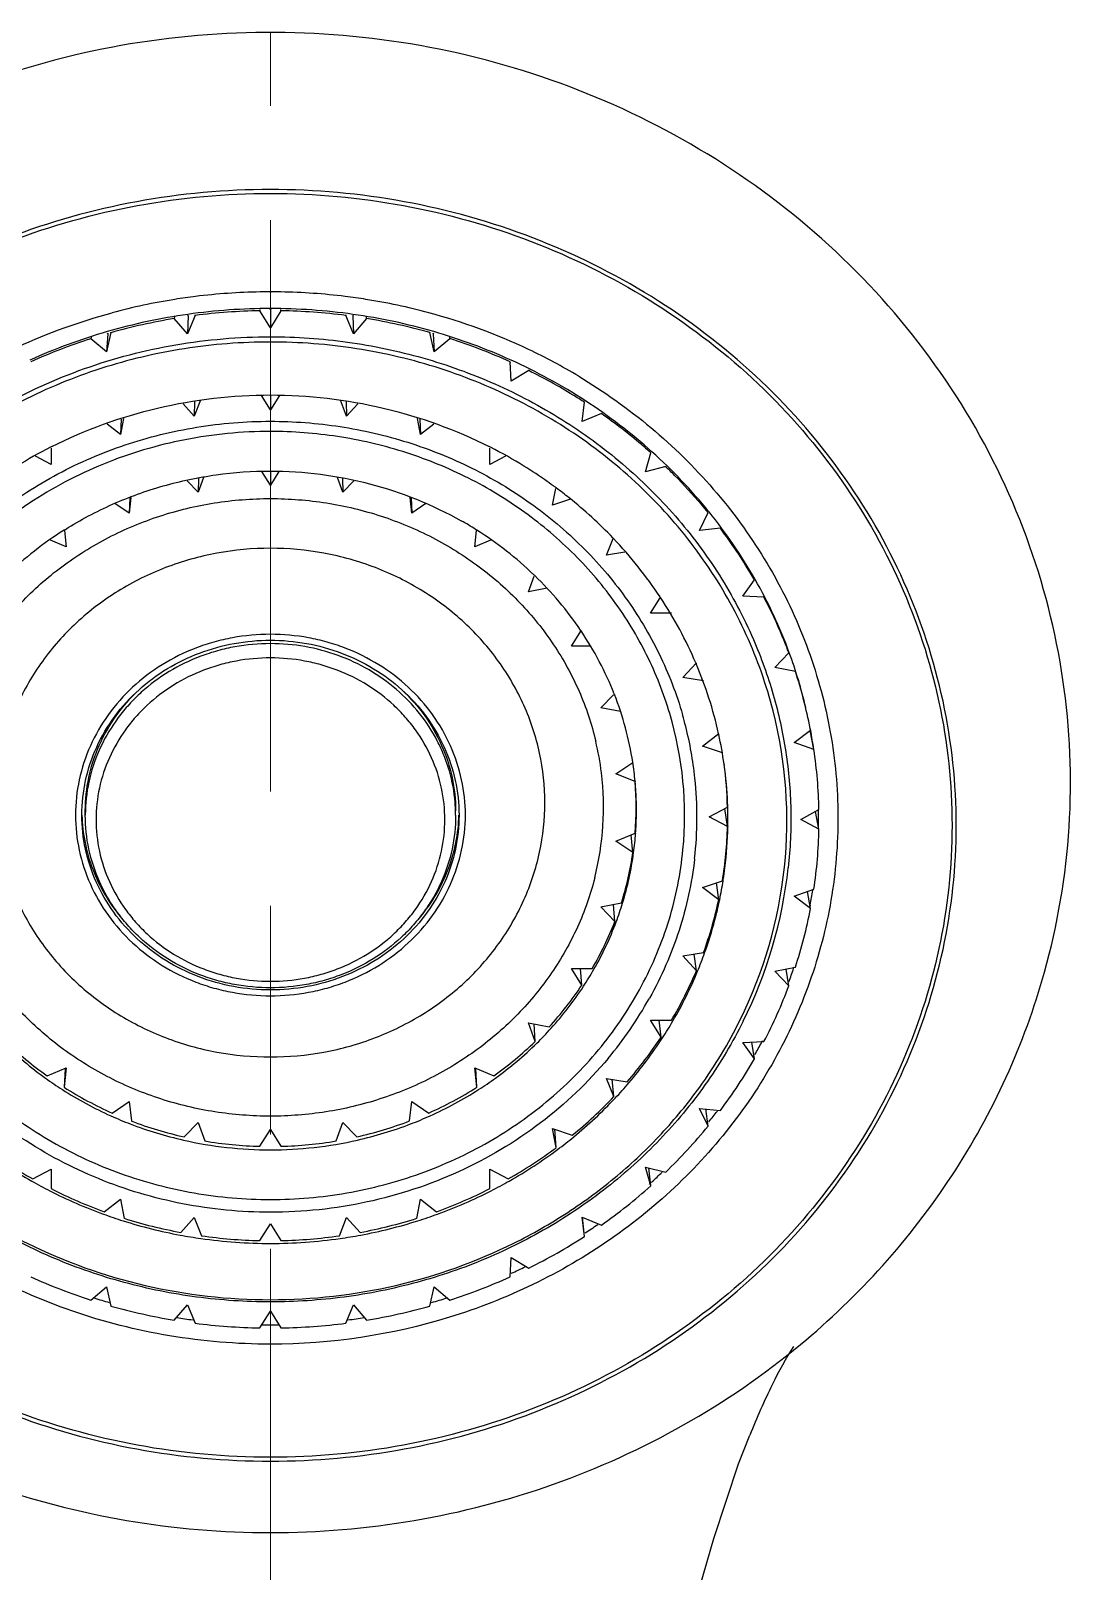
# Model space of a CAD drawing. Header units: millimetres. Extents: x 1122 to 9824, y -1894 to 216.
# Drawn here: x 9130.3 to 9175.9, y -119 to -51.6 of the extents above; entities that cross this region are included whole.
import ezdxf

# ---------------------------------------------------------------- set-up
doc = ezdxf.new("R2010")
doc.units = ezdxf.units.MM
doc.header["$LTSCALE"] = 40
doc.linetypes.add('CENTER', pattern=[2.25, 1.25, -0.25, 0.5, -0.25])
doc.linetypes.add('DLB3013-CR2S_시공도$0$CENTER2', pattern=[28.575, 19.05, -3.175, 3.175, -3.175])
doc.layers.add('DLB3013-CR2S_시공도$0$Cneter', color=1, linetype='DLB3013-CR2S_시공도$0$CENTER2', lineweight=13)

# ---------------------------------------------------------------- blocks, each defined once
blk = doc.blocks.new("rodskjfkldsjf'")
at = {"color": 7, "linetype": 'Continuous'}
for p, q in [((8677.077, 2652.86), (8676.651, 2653.657)), ((8677.503, 2653.657), (8676.728, 2653.512)), ((8677.503, 2653.657), (8677.077, 2652.86)), ((8673.116, 2653.278), (8673.096, 2653.274)), ((8673.116, 2653.279), (8673.176, 2653.29)), ((8673.176, 2653.29), (8673.116, 2653.278)), ((8673.712, 2652.574), (8673.176, 2653.29)), ((8674.017, 2653.434), (8673.186, 2653.276)), ((8674.017, 2653.434), (8673.712, 2652.574)), ((8680.135, 2653.395), (8680.177, 2653.389)), ((8680.441, 2652.574), (8680.136, 2653.434)), ((8680.978, 2653.29), (8680.235, 2653.156)), ((8680.978, 2653.29), (8680.441, 2652.574)), ((8680.825, 2653.276), (8680.855, 2653.27)), ((8670.43, 2651.724), (8669.797, 2652.341)), ((8670.607, 2652.625), (8670.43, 2651.724)), ((8683.723, 2651.724), (8683.547, 2652.625)), ((8684.357, 2652.341), (8683.627, 2652.218)), ((8684.357, 2652.341), (8683.723, 2651.724)), ((8667.356, 2651.25), (8667.312, 2650.331)), ((8686.842, 2650.331), (8686.798, 2651.25)), ((8667.312, 2650.331), (8666.597, 2650.833)), ((8687.557, 2650.833), (8686.823, 2650.72)), ((8687.557, 2650.833), (8686.842, 2650.331)), ((8676.539, 2649.668), (8676.547, 2649.668)), ((8676.964, 2648.86), (8676.539, 2649.656)), ((8677.39, 2649.656), (8676.598, 2649.545)), ((8677.39, 2649.656), (8676.964, 2648.86)), ((8677.37, 2649.674), (8677.39, 2649.673)), ((8664.344, 2649.344), (8664.434, 2648.429)), ((8673.873, 2648.569), (8673.326, 2649.273)), ((8673.33, 2649.266), (8673.361, 2649.272)), ((8674.164, 2649.432), (8673.873, 2648.569)), ((8674.664, 2649.507), (8674.684, 2649.51)), ((8680.055, 2648.569), (8679.765, 2649.432)), ((8680.602, 2649.273), (8679.852, 2649.172)), ((8680.602, 2649.273), (8680.055, 2648.569)), ((8680.586, 2649.314), (8680.609, 2649.309)), ((8689.719, 2648.429), (8689.809, 2649.344)), ((8664.434, 2648.429), (8663.655, 2648.804)), ((8670.876, 2647.703), (8670.224, 2648.293)), ((8670.235, 2648.269), (8670.268, 2648.283)), ((8671.023, 2648.607), (8670.876, 2647.703)), ((8683.053, 2647.703), (8682.905, 2648.607)), ((8683.705, 2648.293), (8682.971, 2648.201)), ((8683.705, 2648.293), (8683.053, 2647.703)), ((8690.498, 2648.804), (8689.719, 2648.429)), ((8690.498, 2648.804), (8689.746, 2648.701)), ((8661.646, 2646.954), (8661.868, 2646.065)), ((8668.064, 2647.207), (8668.064, 2646.288)), ((8685.865, 2646.288), (8685.865, 2647.207)), ((8692.286, 2646.065), (8692.508, 2646.954)), ((8661.868, 2646.065), (8661.044, 2646.304)), ((8667.349, 2646.71), (8667.379, 2646.73)), ((8668.064, 2646.288), (8667.392, 2646.707)), ((8684.899, 2646.243), (8684.923, 2646.23)), ((8686.602, 2646.748), (8685.865, 2646.288)), ((8686.602, 2646.748), (8685.865, 2646.664)), ((8693.11, 2646.304), (8692.286, 2646.065)), ((8693.11, 2646.304), (8692.322, 2646.212)), ((8675.425, 2645.615), (8675.079, 2644.778)), ((8675.404, 2645.614), (8675.425, 2645.616)), ((8675.425, 2645.615), (8675.404, 2645.613)), ((8678.025, 2644.778), (8677.68, 2645.615)), ((8677.681, 2645.638), (8677.69, 2645.637)), ((8665.391, 2645.169), (8665.522, 2644.369)), ((8672.365, 2644.969), (8672.197, 2644.117)), ((8674.574, 2645.511), (8674.581, 2645.512)), ((8675.079, 2644.778), (8674.585, 2645.512)), ((8678.525, 2645.519), (8677.749, 2645.448)), ((8678.525, 2645.519), (8678.025, 2644.778)), ((8680.907, 2644.117), (8680.731, 2645.014)), ((8688.407, 2644.369), (8688.555, 2645.273)), ((8664.767, 2644.645), (8664.787, 2644.664)), ((8665.522, 2644.369), (8664.795, 2644.655)), ((8671.582, 2644.698), (8671.613, 2644.71)), ((8672.197, 2644.117), (8671.626, 2644.672)), ((8681.539, 2644.731), (8680.799, 2644.667)), ((8681.539, 2644.731), (8680.907, 2644.117)), ((8689.207, 2644.683), (8688.407, 2644.369)), ((8689.207, 2644.683), (8688.446, 2644.608)), ((8659.328, 2644.137), (8659.324, 2644.137)), ((8659.328, 2644.137), (8659.676, 2643.297)), ((8669.506, 2643.63), (8669.506, 2642.825)), ((8683.599, 2642.825), (8683.599, 2643.741)), ((8694.478, 2643.297), (8694.826, 2644.137)), ((8659.676, 2643.297), (8658.827, 2643.394)), ((8668.802, 2643.229), (8668.834, 2643.251)), ((8669.506, 2642.825), (8668.841, 2643.239)), ((8684.334, 2643.283), (8683.599, 2642.825)), ((8684.334, 2643.283), (8683.599, 2643.226)), ((8695.326, 2643.394), (8694.478, 2643.297)), ((8695.326, 2643.394), (8694.484, 2643.313)), ((8663.063, 2642.787), (8663.328, 2642.002)), ((8690.601, 2642.002), (8690.892, 2642.865)), ((8662.55, 2642.125), (8662.58, 2642.165)), ((8663.328, 2642.002), (8662.609, 2642.139)), ((8666.963, 2641.762), (8667.122, 2640.957)), ((8685.982, 2640.957), (8686.159, 2641.853)), ((8691.439, 2642.162), (8690.601, 2642.002)), ((8691.439, 2642.162), (8690.632, 2642.096)), ((8657.447, 2640.965), (8657.412, 2640.961)), ((8657.447, 2640.965), (8657.912, 2640.193)), ((8667.122, 2640.957), (8666.439, 2641.197)), ((8686.79, 2641.24), (8685.982, 2640.957)), ((8686.79, 2641.24), (8686.028, 2641.191)), ((8696.241, 2640.193), (8696.707, 2640.965)), ((8657.912, 2640.193), (8657.06, 2640.146)), ((8657.096, 2640.148), (8657.074, 2640.179)), ((8697.093, 2640.146), (8696.241, 2640.193)), ((8661.184, 2639.94), (8661.548, 2639.261)), ((8692.381, 2639.261), (8692.807, 2640.056)), ((8661.548, 2639.261), (8660.841, 2639.261)), ((8664.867, 2639.283), (8665.151, 2638.596)), ((8687.954, 2638.596), (8688.299, 2639.433)), ((8693.232, 2639.261), (8692.381, 2639.261)), ((8665.151, 2638.596), (8664.445, 2638.676)), ((8688.799, 2638.692), (8687.954, 2638.596)), ((8688.799, 2638.692), (8687.976, 2638.649)), ((8656.049, 2637.513), (8655.984, 2637.509)), ((8656.049, 2637.513), (8656.621, 2636.83)), ((8676.9, 2637.761), (8676.702, 2637.761)), ((8697.533, 2636.83), (8698.105, 2637.513)), ((8656.621, 2636.83), (8655.786, 2636.64)), ((8655.838, 2636.776), (8656.621, 2636.83)), ((8693.692, 2636.228), (8694.24, 2636.931)), ((8698.368, 2636.64), (8697.533, 2636.83)), ((8655.768, 2636.638), (8655.786, 2636.64)), ((8655.8, 2636.768), (8655.838, 2636.776)), ((8655.838, 2636.776), (8655.81, 2636.806)), ((8660.237, 2636.228), (8659.54, 2636.096)), ((8659.573, 2636.192), (8660.237, 2636.228)), ((8659.786, 2636.807), (8660.237, 2636.228)), ((8663.259, 2636.465), (8663.678, 2635.844)), ((8689.427, 2635.844), (8689.926, 2636.585)), ((8694.531, 2636.069), (8693.692, 2636.228)), ((8663.678, 2635.844), (8662.993, 2635.766)), ((8663.01, 2635.816), (8663.678, 2635.844)), ((8690.272, 2635.748), (8689.427, 2635.844)), ((8655.169, 2633.869), (8655.079, 2633.866)), ((8655.169, 2633.869), (8655.833, 2633.29)), ((8658.898, 2633.48), (8659.434, 2632.995)), ((8694.495, 2632.995), (8695.148, 2633.585)), ((8698.321, 2633.29), (8698.985, 2633.869)), ((8654.999, 2632.96), (8655.036, 2632.962)), ((8655.022, 2633.25), (8655.056, 2633.263)), ((8655.056, 2633.263), (8655.025, 2633.287)), ((8655.833, 2633.29), (8655.036, 2632.962)), ((8655.056, 2633.263), (8655.833, 2633.29)), ((8659.434, 2632.995), (8658.746, 2632.726)), ((8658.796, 2632.978), (8659.434, 2632.995)), ((8662.767, 2632.822), (8662.124, 2632.596)), ((8662.167, 2632.809), (8662.767, 2632.822)), ((8662.267, 2633.307), (8662.767, 2632.822)), ((8690.337, 2632.822), (8690.969, 2633.435)), ((8691.145, 2632.539), (8690.337, 2632.822)), ((8695.295, 2632.682), (8694.495, 2632.995)), ((8699.118, 2632.962), (8698.321, 2633.29)), ((8654.828, 2630.121), (8654.769, 2630.121)), ((8654.828, 2630.121), (8655.568, 2629.661)), ((8690.645, 2629.661), (8691.381, 2630.12)), ((8694.765, 2629.661), (8695.503, 2630.12)), ((8698.586, 2629.661), (8699.325, 2630.121)), ((8654.001, 2629.661), (8654.001, 2629.688)), ((8654.001, 2629.635), (8654.001, 2629.661)), ((8654.793, 2629.661), (8654.746, 2629.688)), ((8654.746, 2629.635), (8654.793, 2629.661)), ((8654.793, 2629.661), (8655.568, 2629.661)), ((8655.568, 2629.661), (8654.828, 2629.202)), ((8658.513, 2629.661), (8659.163, 2629.661)), ((8658.539, 2630.05), (8659.163, 2629.661)), ((8659.163, 2629.661), (8658.539, 2629.273)), ((8661.84, 2629.661), (8662.46, 2629.661)), ((8661.865, 2630.032), (8662.46, 2629.661)), ((8662.46, 2629.661), (8661.865, 2629.291)), ((8670.014, 2629.666), (8670.014, 2629.661)), ((8670.014, 2629.661), (8670.014, 2629.658)), ((8691.381, 2629.203), (8690.645, 2629.661)), ((8695.503, 2629.203), (8694.765, 2629.661)), ((8699.325, 2629.202), (8698.586, 2629.661)), ((8654.769, 2629.202), (8654.828, 2629.202)), ((8662.124, 2626.727), (8662.767, 2626.501)), ((8690.337, 2626.501), (8691.145, 2626.784)), ((8655.036, 2626.361), (8654.999, 2626.363)), ((8655.056, 2626.06), (8655.022, 2626.073)), ((8655.025, 2626.036), (8655.056, 2626.06)), ((8655.036, 2626.361), (8655.833, 2626.033)), ((8655.056, 2626.06), (8655.833, 2626.033)), ((8655.833, 2626.033), (8655.169, 2625.454)), ((8658.746, 2626.597), (8659.434, 2626.328)), ((8658.796, 2626.345), (8659.434, 2626.328)), ((8659.434, 2626.328), (8658.898, 2625.843)), ((8662.167, 2626.514), (8662.767, 2626.501)), ((8662.767, 2626.501), (8662.267, 2626.016)), ((8690.969, 2625.888), (8690.337, 2626.501)), ((8694.495, 2626.328), (8695.295, 2626.641)), ((8695.148, 2625.738), (8694.495, 2626.328)), ((8698.321, 2626.033), (8699.118, 2626.361)), ((8698.985, 2625.454), (8698.321, 2626.033)), ((8655.079, 2625.457), (8655.169, 2625.454)), ((8662.993, 2623.557), (8663.678, 2623.479)), ((8663.01, 2623.507), (8663.678, 2623.479)), ((8663.678, 2623.479), (8663.259, 2622.858)), ((8689.427, 2623.479), (8690.272, 2623.575)), ((8689.926, 2622.738), (8689.427, 2623.479)), ((8655.786, 2622.683), (8655.768, 2622.684)), ((8655.786, 2622.683), (8656.621, 2622.493)), ((8659.54, 2623.227), (8660.237, 2623.095)), ((8659.573, 2623.131), (8660.237, 2623.095)), ((8660.237, 2623.095), (8659.786, 2622.516)), ((8693.692, 2623.095), (8694.531, 2623.254)), ((8694.24, 2622.392), (8693.692, 2623.095)), ((8697.533, 2622.493), (8698.368, 2622.683)), ((8655.838, 2622.547), (8655.8, 2622.555)), ((8655.81, 2622.517), (8655.838, 2622.547)), ((8655.838, 2622.547), (8656.621, 2622.493)), ((8656.621, 2622.493), (8656.049, 2621.81)), ((8698.105, 2621.81), (8697.533, 2622.493)), ((8655.984, 2621.814), (8656.049, 2621.81)), ((8676.9, 2621.561), (8676.702, 2621.561)), ((8664.445, 2620.647), (8665.151, 2620.727)), ((8665.151, 2620.727), (8664.867, 2620.04)), ((8688.299, 2619.89), (8687.954, 2620.727)), ((8687.954, 2620.727), (8688.799, 2620.631)), ((8687.976, 2620.673), (8688.799, 2620.631)), ((8660.841, 2620.062), (8661.548, 2620.062)), ((8661.548, 2620.062), (8661.184, 2619.383)), ((8692.807, 2619.267), (8692.381, 2620.062)), ((8692.381, 2620.062), (8693.232, 2620.062))]:
    blk.add_line(p, q, dxfattribs=at)
blk.add_lwpolyline([(8711.656, 2648.154), (8708.53, 2649.054), (8705.272, 2650.143), (8704.015, 2650.629)], dxfattribs=at)
for centre, radius, start, end in [((8677.079, 2632.987), 20.675, 91.18647, 98.51709), ((8677.074, 2632.987), 20.675, 81.48291, 88.81353), ((8677.046, 2632.625), 21.025, 103.35777, 110.18785), ((8677.118, 2632.772), 20.893, 101.09952, 108.15832), ((8676.974, 2632.927), 20.714, 98.21024, 100.56569), ((8676.964, 2633.067), 20.574, 89.16759, 90.86211), ((8676.964, 2633.047), 20.593, 88.51632, 89.16762), ((8676.955, 2632.926), 20.714, 79.23241, 81.05107), ((8677.025, 2632.732), 20.934, 71.84895, 79.11715), ((8677.214, 2632.205), 21.477, 110.22172, 119.67489), ((8677.208, 2632.493), 21.187, 110.4759, 111.02019), ((8677.02, 2632.509), 19.924, 63.50867, 83.72436), ((8676.867, 2632.582), 21.07, 71.38037, 71.56234), ((8676.857, 2632.553), 21.101, 69.69065, 71.37999), ((8676.859, 2632.281), 21.415, 62.34879, 69.5064), ((8677.294, 2632.285), 21.412, 112.49312, 117.65475), ((8677.23, 2632.437), 21.247, 111.02062, 112.49041), ((8677.142, 2632.79), 19.464, 84.00976, 104.29681), ((8677.089, 2632.495), 19.762, 63.69545, 83.94479), ((8676.64, 2632.068), 21.632, 61.86374, 62.10113), ((8676.615, 2632.021), 21.686, 60.27457, 61.86317), ((8677.556, 2631.629), 22.147, 119.70637, 128.97372), ((8677.547, 2631.822), 21.94, 120.80955, 123.73676), ((8677.471, 2631.947), 21.793, 119.93362, 120.80712), ((8676.535, 2631.708), 22.074, 53.03148, 60.04494), ((8677.667, 2631.643), 22.155, 123.73617, 126.96591), ((8676.966, 2632.438), 17.223, 91.42022, 97.68146), ((8677.074, 2632.42), 17.256, 92.3814, 97.96067), ((8677.071, 2632.463), 17.213, 91.77118, 92.37858), ((8677.071, 2632.483), 17.193, 89.00441, 91.74562), ((8677.068, 2632.429), 17.247, 82.90497, 88.93273), ((8676.962, 2632.425), 17.237, 80.64175, 88.57737), ((8676.719, 2631.717), 20.624, 54.18561, 63.73267), ((8677.15, 2632.098), 17.588, 102.5434, 113.03376), ((8677.085, 2632.355), 17.322, 98.03382, 102.41269), ((8677.066, 2632.414), 17.263, 81.18539, 82.90466), ((8677.066, 2632.41), 17.266, 80.98474, 81.18535), ((8677.057, 2632.355), 17.323, 78.24484, 80.98326), ((8676.906, 2632.165), 17.502, 69.95459, 77.80762), ((8677.037, 2632.263), 17.417, 75.22188, 78.16768), ((8677.015, 2632.178), 17.504, 70.27962, 75.22136), ((8676.205, 2631.414), 22.419, 50.99547, 52.54885), ((8678.055, 2631.03), 22.926, 129.00254, 138.06607), ((8678.042, 2631.173), 22.756, 130.35038, 134.71884), ((8677.905, 2631.332), 22.547, 129.20074, 130.34781), ((8677.364, 2631.62), 18.111, 113.18005, 123.4586), ((8676.964, 2632.273), 16.048, 83.44432, 96.06141), ((8676.949, 2631.991), 17.702, 67.50017, 70.28418), ((8676.722, 2631.719), 17.986, 59.44653, 67.15584), ((8676.869, 2631.802), 17.908, 59.72754, 67.49545), ((8676.049, 2631.102), 22.851, 43.92356, 50.77665), ((8676.908, 2632.154), 15.626, 84.47293, 106.58159), ((8677.007, 2632.044), 16.281, 104.20672, 106.04857), ((8676.985, 2632.133), 16.19, 100.17292, 104.20711), ((8676.973, 2632.197), 16.125, 96.06281, 100.17147), ((8678.244, 2630.964), 23.047, 134.71007, 136.06933), ((8676.695, 2631.489), 18.265, 57.01774, 59.74952), ((8678.668, 2630.493), 23.74, 138.08902, 146.95171), ((8678.483, 2630.743), 23.373, 138.25635, 139.60297), ((8677.745, 2631.066), 18.783, 123.60481, 133.6189), ((8676.368, 2631.167), 18.642, 49.17653, 56.70341), ((8676.542, 2631.258), 18.543, 49.41276, 57.01049), ((8675.648, 2630.821), 23.233, 41.90617, 43.46195), ((8675.587, 2630.765), 23.316, 41.57145, 41.90689), ((8675.441, 2630.55), 23.672, 35.0285, 41.72219), ((8678.688, 2630.57), 23.641, 139.60702, 144.9783), ((8676.69, 2631.864), 13.811, 95.34542, 98.78605), ((8676.688, 2631.886), 13.788, 91.58131, 95.25822), ((8676.552, 2631.902), 13.759, 85.29884, 94.70117), ((8676.687, 2631.92), 13.754, 89.04341, 91.58009), ((8676.686, 2631.895), 13.779, 85.85915, 89.04206), ((8676.684, 2631.868), 13.806, 82.32572, 85.82147), ((8676.557, 2631.269), 17.141, 50.18395, 60.78577), ((8676.727, 2631.681), 13.997, 98.84914, 111.42957), ((8676.527, 2631.742), 13.922, 72.42563, 81.75053), ((8676.672, 2631.788), 13.887, 72.95222, 82.31946), ((8676.622, 2631.614), 14.068, 69.4577, 72.96695), ((8676.284, 2630.942), 18.951, 46.74105, 49.44006), ((8678.201, 2630.596), 19.438, 133.71916, 141.36892), ((8676.912, 2631.243), 14.472, 111.61106, 123.92724), ((8676.553, 2631.681), 12.55, 75.76152, 96.89791), ((8676.377, 2631.342), 14.349, 59.78254, 68.91773), ((8676.547, 2631.418), 14.278, 60.22859, 69.45146), ((8675.862, 2630.62), 19.388, 39.17007, 46.5023), ((8676.043, 2630.691), 19.299, 39.3653, 46.73264), ((8676.563, 2631.616), 12.616, 96.90805, 103.32502), ((8676.385, 2631.121), 14.616, 56.84741, 60.25437), ((8675.009, 2630.323), 24.045, 33.0189, 34.60471), ((8679.469, 2630.09), 25.39, 149.04648, 154.68057), ((8679.315, 2630.08), 24.509, 146.96812, 155.65177), ((8679.345, 2630.13), 24.432, 148.49654, 153.67625), ((8679.134, 2630.258), 24.185, 147.10204, 148.49323), ((8677.281, 2630.718), 15.114, 124.12624, 135.96509), ((8676.036, 2630.815), 14.977, 47.47943, 56.35598), ((8676.238, 2630.902), 14.88, 47.85012, 56.83571), ((8675.732, 2630.425), 19.708, 36.77009, 39.38863), ((8674.787, 2630.117), 24.457, 26.32924, 32.87943), ((8678.443, 2630.399), 19.75, 141.36245, 143.43614), ((8675.45, 2630.217), 20.058, 29.54216, 36.76443), ((8678.733, 2630.192), 20.106, 144.84237, 148.31797), ((8678.572, 2630.303), 19.911, 143.57823, 144.83777), ((8675.999, 2630.623), 15.247, 44.53567, 47.88755), ((8675.266, 2630.165), 20.138, 29.41778, 36.56719), ((8680.078, 2629.815), 26.058, 154.70674, 164.9322), ((8677.811, 2630.223), 15.839, 136.20363, 147.68533), ((8677.501, 2630.496), 15.426, 135.94211, 136.1386), ((8675.527, 2630.303), 15.7, 35.55556, 44.15741), ((8675.743, 2630.373), 15.605, 35.81534, 44.53025), ((8679.905, 2629.817), 25.154, 155.65837, 163.86799), ((8678.99, 2630.038), 20.407, 148.3279, 153.05097), ((8674.369, 2629.964), 24.779, 24.39114, 25.9569), ((8679.895, 2629.866), 25.043, 155.76363, 162.2194), ((8675.421, 2630.129), 16.009, 32.6424, 35.84941), ((8675.103, 2630.012), 20.461, 27.03696, 29.56135), ((8674.197, 2629.842), 25.108, 17.78908, 24.22789), ((8679.133, 2629.964), 20.567, 153.04734, 153.22971), ((8674.681, 2629.858), 20.798, 19.88236, 26.87981), ((8674.865, 2629.893), 20.727, 19.96927, 27.03317), ((8678.117, 2630.024), 16.204, 147.90274, 150.47852), ((8678.056, 2630.062), 16.132, 147.66388, 147.90062), ((8674.948, 2629.922), 16.393, 23.98134, 32.33983), ((8675.166, 2629.968), 16.31, 24.17063, 32.63609), ((8676.9, 2630.799), 6.962, 93.40366, 94.5789), ((8676.9, 2630.795), 6.966, 91.62855, 93.40351), ((8676.9, 2630.793), 6.969, 90.00002, 91.62852), ((8674.541, 2629.768), 21.074, 17.50607, 19.98661), ((8673.845, 2629.762), 25.341, 15.91837, 17.48938), ((8680.493, 2629.7), 26.489, 164.92641, 171.01079), ((8680.322, 2629.698), 25.588, 163.87205, 171.97042), ((8680.389, 2629.709), 25.561, 164.26759, 170.63387), ((8674.858, 2629.82), 16.652, 21.02805, 24.19965), ((8673.717, 2629.698), 25.609, 9.3722, 15.72636), ((8674.447, 2629.719), 16.934, 12.67466, 20.85629), ((8674.63, 2629.734), 16.895, 12.75688, 21.0236), ((8674.216, 2629.704), 21.288, 10.50611, 17.39788), ((8674.38, 2629.718), 21.243, 10.55471, 17.50351), ((8680.643, 2629.676), 26.641, 171.01055, 172.97582), ((8674.344, 2629.667), 17.19, 359.98294, 12.7658), ((8674.188, 2629.678), 21.439, 8.11712, 10.56719), ((8673.489, 2629.68), 25.707, 7.5331, 9.14471), ((8680.792, 2629.659), 26.791, 172.97698, 179.02004), ((8680.6, 2629.659), 25.869, 171.97179, 179.99505), ((8680.68, 2629.662), 25.856, 172.66897, 178.98397), ((8673.473, 2629.662), 25.856, 1.01603, 7.33104), ((8674.165, 2629.663), 17.222, 1.51952, 9.61239), ((8673.967, 2629.662), 21.541, 1.21786, 8.05729), ((8674.048, 2629.661), 21.581, 0.0021, 8.10926), ((8680.679, 2629.661), 26.678, 179.02201, 179.94334), ((8680.679, 2629.662), 26.678, 180.05666, 180.97799), ((8680.6, 2629.664), 25.869, 180.00495, 188.02821), ((8674.302, 2629.661), 17.232, 347.24993, 0.00133), ((8674.048, 2629.662), 21.581, 351.89074, 359.9979), ((8673.436, 2629.662), 25.761, 359.19433, 0.80568), ((8680.792, 2629.664), 26.791, 180.97997, 187.02302), ((8680.68, 2629.661), 25.856, 181.01603, 187.33104), ((8674.184, 2629.658), 17.203, 350.38312, 358.48498), ((8673.967, 2629.661), 21.541, 351.94272, 358.78215), ((8673.473, 2629.661), 25.856, 352.66897, 358.98397), ((8680.643, 2629.647), 26.641, 187.02418, 188.98945), ((8680.282, 2629.617), 25.547, 188.02313, 196.1344), ((8674.188, 2629.645), 21.439, 349.43282, 351.88288), ((8673.489, 2629.643), 25.707, 350.85529, 352.4669), ((8680.493, 2629.623), 26.489, 188.98922, 195.0736), ((8680.437, 2629.625), 25.609, 189.3722, 195.72636), ((8674.499, 2629.588), 16.881, 339.1307, 347.33837), ((8674.587, 2629.602), 16.94, 338.98743, 347.23211), ((8674.263, 2629.608), 21.24, 342.59427, 349.50175), ((8674.327, 2629.618), 21.298, 342.50545, 349.43634), ((8673.765, 2629.614), 25.561, 344.26759, 350.63387), ((8674.858, 2629.503), 16.652, 335.80036, 338.97196), ((8675.017, 2629.364), 16.315, 327.64012, 336.03872), ((8675.09, 2629.396), 16.397, 327.38641, 335.80688), ((8674.541, 2629.555), 21.074, 340.0134, 342.49393), ((8679.837, 2629.481), 25.082, 196.1202, 204.35346), ((8674.751, 2629.435), 20.723, 333.10745, 340.13039), ((8674.801, 2629.458), 20.797, 332.97866, 340.01891), ((8673.845, 2629.561), 25.341, 342.51062, 344.08163), ((8679.957, 2629.481), 25.108, 197.78908, 204.22789), ((8676.9, 2628.515), 6.954, 268.3722, 269.99958), ((8674.258, 2629.457), 25.043, 335.76363, 342.2194), ((8678.056, 2629.261), 16.132, 212.09938, 212.33613), ((8679.133, 2629.359), 20.567, 206.77029, 206.95266), ((8678.767, 2629.157), 20.149, 206.9127, 216.40898), ((8677.716, 2629.025), 15.718, 212.27049, 223.84056), ((8675.395, 2629.212), 16.04, 324.1537, 327.35451), ((8675.103, 2629.31), 20.461, 330.43866, 332.96304), ((8675.595, 2628.963), 15.611, 315.81819, 324.46885), ((8675.68, 2629.003), 15.687, 315.49255, 324.16187), ((8675.341, 2629.109), 20.048, 323.41689, 330.59814), ((8675.384, 2629.149), 20.138, 323.24979, 330.44363)]:
    blk.add_arc(centre, radius, start, end, dxfattribs=at)
for points, knots in [([(8683.761, 2663.526), (8681.691, 2664.102), (8677.423, 2664.826), (8670.939, 2664.555), (8664.633, 2662.94), (8658.758, 2660.049), (8653.538, 2656.004), (8649.167, 2650.97), (8645.802, 2645.142), (8643.559, 2638.743), (8642.517, 2632.01), (8642.711, 2625.191), (8644.133, 2618.536), (8646.736, 2612.29), (8650.43, 2606.687), (8655.085, 2601.942), (8660.529, 2598.242), (8664.571, 2596.566), (8666.641, 2595.95)], [0, 0, 0, 0, 0.060881, 0.121686, 0.182667, 0.24405, 0.306003, 0.368609, 0.431852, 0.495621, 0.559721, 0.62391, 0.687932, 0.751553, 0.814604, 0.877003, 0.938764, 1, 1, 1, 1]), ([(8700.055, 2652.844), (8698.992, 2654.126), (8696.686, 2656.53), (8692.746, 2659.569), (8688.421, 2661.96), (8685.333, 2663.088), (8683.762, 2663.525)], [0, 0, 0, 0, 0.252745, 0.503497, 0.752478, 1, 1, 1, 1]), ([(8705.154, 2629.661), (8705.154, 2631.621), (8704.798, 2635.538), (8703.213, 2641.188), (8700.636, 2646.403), (8697.163, 2650.98), (8692.924, 2654.743), (8688.08, 2657.544), (8682.817, 2659.272), (8677.339, 2659.856), (8671.861, 2659.272), (8666.597, 2657.544), (8661.753, 2654.743), (8657.515, 2650.98), (8654.042, 2646.403), (8651.465, 2641.188), (8649.88, 2635.538), (8649.523, 2631.621), (8649.523, 2629.661)], [0, 0, 0, 0, 0.064797, 0.129248, 0.193068, 0.256049, 0.31811, 0.379308, 0.439837, 0.500001, 0.560165, 0.620693, 0.681891, 0.743951, 0.806931, 0.870751, 0.935203, 1, 1, 1, 1]), ([(8649.693, 2629.661), (8649.693, 2631.609), (8650.047, 2635.502), (8651.623, 2641.118), (8654.184, 2646.301), (8657.636, 2650.85), (8661.848, 2654.59), (8666.663, 2657.375), (8671.894, 2659.091), (8677.339, 2659.672), (8682.784, 2659.091), (8688.015, 2657.374), (8692.829, 2654.59), (8697.042, 2650.85), (8700.494, 2646.301), (8703.055, 2641.118), (8704.631, 2635.502), (8704.985, 2631.609), (8704.985, 2629.661)], [0, 0, 0, 0, 0.064797, 0.129248, 0.193068, 0.256049, 0.31811, 0.379308, 0.439837, 0.500001, 0.560165, 0.620693, 0.681891, 0.743951, 0.806931, 0.870751, 0.935203, 1, 1, 1, 1]), ([(8657.695, 2643.149), (8658.359, 2644.256), (8659.853, 2646.36), (8662.546, 2649.103), (8665.614, 2651.348), (8668.977, 2653.036), (8672.549, 2654.123), (8676.238, 2654.579), (8679.946, 2654.393), (8683.579, 2653.568), (8687.041, 2652.128), (8690.243, 2650.111), (8693.103, 2647.568), (8696.374, 2643.555), (8699.254, 2637.576), (8700.036, 2632.301), (8700.036, 2629.661)], [0, 0, 0, 0, 0.063603, 0.126453, 0.188557, 0.249996, 0.310926, 0.371558, 0.432137, 0.492914, 0.554116, 0.615926, 0.678457, 0.741748, 0.870003, 1, 1, 1, 1]), ([(8669.208, 2650.789), (8669.993, 2651.129), (8671.604, 2651.708), (8674.107, 2652.259), (8676.653, 2652.48), (8678.354, 2652.406), (8679.198, 2652.314)], [0, 0, 0, 0, 0.251275, 0.501335, 0.750717, 1, 1, 1, 1]), ([(8708.281, 2629.661), (8708.281, 2631.767), (8707.925, 2635.978), (8706.335, 2642.092), (8703.738, 2647.81), (8701.374, 2651.253), (8700.055, 2652.844)], [0, 0, 0, 0, 0.251992, 0.503109, 0.752628, 1, 1, 1, 1]), ([(8700.135, 2652.542), (8700.666, 2652.201), (8701.941, 2651.517), (8703.263, 2650.936), (8704.015, 2650.629)], [0, 0, 0, 0, 0.437292, 1, 1, 1, 1]), ([(8672.336, 2651.651), (8671.195, 2651.361), (8668.951, 2650.57), (8665.833, 2648.803), (8663.033, 2646.502), (8660.629, 2643.732), (8658.688, 2640.57), (8657.262, 2637.106), (8656.391, 2633.437), (8656.196, 2630.92), (8656.196, 2629.661)], [0, 0, 0, 0, 0.120405, 0.241959, 0.364951, 0.489503, 0.615562, 0.742915, 0.871206, 1, 1, 1, 1]), ([(8655.967, 2629.661), (8655.967, 2630.788), (8656.122, 2633.04), (8656.815, 2636.344), (8657.954, 2639.502), (8659.514, 2642.445), (8661.462, 2645.107), (8663.754, 2647.431), (8666.341, 2649.363), (8668.235, 2650.367), (8669.208, 2650.789)], [0, 0, 0, 0, 0.128205, 0.256015, 0.383077, 0.509086, 0.633832, 0.757205, 0.879217, 1, 1, 1, 1]), ([(8685.908, 2650.342), (8686.821, 2649.888), (8688.591, 2648.836), (8690.998, 2646.879), (8693.123, 2644.574), (8694.922, 2641.969), (8696.359, 2639.115), (8697.407, 2636.072), (8698.044, 2632.899), (8698.187, 2630.741), (8698.187, 2629.661)], [0, 0, 0, 0, 0.120953, 0.243131, 0.366625, 0.491421, 0.617399, 0.744352, 0.871996, 1, 1, 1, 1]), ([(8698.09, 2629.661), (8698.09, 2631.502), (8697.672, 2635.182), (8696.123, 2639.53), (8694.321, 2642.688), (8692.714, 2644.857), (8690.874, 2646.798), (8689.502, 2647.926), (8688.787, 2648.441)], [0, 0, 0, 0, 0.254263, 0.506468, 0.631488, 0.755452, 0.878291, 1, 1, 1, 1]), ([(8659.663, 2629.661), (8659.663, 2630.679), (8659.818, 2632.712), (8660.507, 2635.681), (8661.635, 2638.491), (8663.173, 2641.066), (8665.081, 2643.338), (8667.308, 2645.245), (8669.795, 2646.736), (8671.591, 2647.428), (8672.506, 2647.691)], [0, 0, 0, 0, 0.128683, 0.256885, 0.384187, 0.510243, 0.634837, 0.757904, 0.87954, 1, 1, 1, 1]), ([(8693.706, 2629.661), (8693.706, 2630.777), (8693.515, 2633.009), (8692.662, 2636.241), (8691.273, 2639.252), (8689.392, 2641.938), (8687.084, 2644.207), (8684.86, 2645.69), (8682.954, 2646.593), (8680.989, 2647.299), (8679.446, 2647.606), (8678.413, 2647.707)], [0, 0, 0, 0, 0.129285, 0.257956, 0.385493, 0.511502, 0.635791, 0.758398, 0.819219, 0.879739, 1, 1, 1, 1]), ([(8678.797, 2648.216), (8679.859, 2648.094), (8681.974, 2647.634), (8683.957, 2646.768), (8684.899, 2646.243)], [0, 0, 0, 0, 0.497963, 1, 1, 1, 1]), ([(8672.449, 2647.129), (8671.567, 2646.868), (8669.839, 2646.186), (8667.448, 2644.731), (8665.308, 2642.877), (8663.477, 2640.676), (8662.001, 2638.186), (8660.918, 2635.471), (8660.257, 2632.606), (8660.109, 2630.643), (8660.109, 2629.661)], [0, 0, 0, 0, 0.120477, 0.242136, 0.365223, 0.489829, 0.615883, 0.743171, 0.871348, 1, 1, 1, 1]), ([(8687.533, 2644.435), (8688.583, 2643.561), (8690.499, 2641.545), (8692.638, 2637.939), (8693.966, 2633.91), (8694.265, 2631.078), (8694.265, 2629.661)], [0, 0, 0, 0, 0.244873, 0.493822, 0.746013, 1, 1, 1, 1]), ([(8663.044, 2629.661), (8663.044, 2630.482), (8663.173, 2632.124), (8663.747, 2634.516), (8664.687, 2636.771), (8665.967, 2638.824), (8667.549, 2640.617), (8669.391, 2642.097), (8671.438, 2643.222), (8672.909, 2643.715), (8673.655, 2643.892)], [0, 0, 0, 0, 0.128852, 0.25719, 0.384568, 0.510628, 0.635156, 0.758108, 0.87962, 1, 1, 1, 1]), ([(8679.64, 2643.845), (8680.376, 2643.659), (8681.824, 2643.15), (8683.837, 2642.012), (8685.646, 2640.528), (8687.198, 2638.741), (8688.451, 2636.701), (8689.372, 2634.466), (8689.935, 2632.098), (8690.061, 2630.474), (8690.061, 2629.661)], [0, 0, 0, 0, 0.120404, 0.241954, 0.364943, 0.489493, 0.615552, 0.742907, 0.871202, 1, 1, 1, 1]), ([(8687.472, 2629.661), (8687.472, 2630.445), (8687.364, 2631.623), (8687.01, 2633.148), (8686.521, 2634.623), (8685.664, 2636.358), (8684.502, 2637.89), (8683.418, 2638.95), (8682.252, 2639.883), (8680.642, 2640.815), (8678.537, 2641.506), (8676.346, 2641.739), (8674.154, 2641.506), (8672.049, 2640.815), (8670.439, 2639.883), (8669.273, 2638.95), (8668.189, 2637.89), (8667.027, 2636.358), (8666.17, 2634.623), (8665.681, 2633.148), (8665.327, 2631.623), (8665.219, 2630.445), (8665.219, 2629.661)], [0, 0, 0, 0, 0.064778, 0.09709, 0.129279, 0.19308, 0.256043, 0.287217, 0.318162, 0.379342, 0.439853, 0.5, 0.560147, 0.620658, 0.681838, 0.712783, 0.743957, 0.80692, 0.870721, 0.90291, 0.935222, 1, 1, 1, 1]), ([(8658.513, 2629.661), (8658.513, 2631.318), (8658.894, 2634.627), (8660.03, 2637.761), (8660.77, 2639.227)], [0, 0, 0, 0, 0.502094, 1, 1, 1, 1]), ([(8684.796, 2629.661), (8684.796, 2630.218), (8684.72, 2631.056), (8684.468, 2632.139), (8684.121, 2633.188), (8683.512, 2634.421), (8682.525, 2635.722), (8681.32, 2636.791), (8679.943, 2637.588), (8678.447, 2638.079), (8676.889, 2638.245), (8675.332, 2638.079), (8673.836, 2637.588), (8672.459, 2636.791), (8671.254, 2635.722), (8670.267, 2634.421), (8669.658, 2633.188), (8669.31, 2632.139), (8669.059, 2631.056), (8668.983, 2630.218), (8668.983, 2629.661)], [0, 0, 0, 0, 0.064788, 0.097105, 0.129299, 0.193109, 0.256082, 0.318135, 0.379325, 0.439846, 0.500001, 0.560157, 0.620678, 0.681866, 0.743918, 0.80689, 0.870701, 0.902894, 0.935212, 1, 1, 1, 1]), ([(8661.84, 2629.661), (8661.84, 2631.118), (8662.209, 2634.03), (8663.306, 2636.753), (8664.017, 2638.008)], [0, 0, 0, 0, 0.502508, 1, 1, 1, 1]), ([(8676.344, 2637.739), (8675.877, 2637.702), (8675.178, 2637.574), (8674.286, 2637.268), (8673.421, 2636.871), (8672.409, 2636.213), (8671.358, 2635.197), (8670.5, 2633.99), (8669.867, 2632.633), (8669.477, 2631.174), (8669.39, 2630.166), (8669.39, 2629.661)], [0, 0, 0, 0, 0.120262, 0.180771, 0.241575, 0.364141, 0.488399, 0.614399, 0.741953, 0.870663, 1, 1, 1, 1]), ([(8671.406, 2635.413), (8671.758, 2635.804), (8672.536, 2636.512), (8673.885, 2637.308), (8675.356, 2637.8), (8676.38, 2637.911), (8676.889, 2637.911)], [0, 0, 0, 0, 0.254519, 0.505412, 0.75348, 1, 1, 1, 1]), ([(8671.41, 2635.409), (8671.754, 2635.778), (8672.511, 2636.445), (8673.814, 2637.195), (8675.229, 2637.657), (8676.213, 2637.761), (8676.702, 2637.761)], [0, 0, 0, 0, 0.254366, 0.505218, 0.753346, 1, 1, 1, 1]), ([(8681.375, 2636.193), (8681.058, 2636.457), (8680.383, 2636.933), (8679.274, 2637.468), (8678.1, 2637.808), (8677.292, 2637.898), (8676.888, 2637.909)], [0, 0, 0, 0, 0.253244, 0.503864, 0.752499, 1, 1, 1, 1]), ([(8676.889, 2637.911), (8677.39, 2637.911), (8678.396, 2637.804), (8679.843, 2637.329), (8681.175, 2636.559), (8682.341, 2635.524), (8683.296, 2634.265), (8684.005, 2632.831), (8684.441, 2631.277), (8684.539, 2630.2), (8684.539, 2629.661)], [0, 0, 0, 0, 0.120328, 0.241386, 0.363781, 0.487902, 0.613863, 0.741502, 0.870405, 1, 1, 1, 1]), ([(8676.9, 2637.761), (8677.395, 2637.761), (8678.39, 2637.656), (8679.58, 2637.266), (8680.473, 2636.812), (8681.109, 2636.401), (8681.705, 2635.925), (8682.438, 2635.209), (8683.225, 2634.175), (8683.805, 2633.005), (8684.135, 2632.01), (8684.374, 2630.983), (8684.447, 2630.189), (8684.447, 2629.661)], [0, 0, 0, 0, 0.120891, 0.242402, 0.303645, 0.365226, 0.427183, 0.489537, 0.615302, 0.74254, 0.806678, 0.871034, 1, 1, 1, 1]), ([(8684.161, 2629.661), (8684.161, 2630.16), (8684.093, 2630.909), (8683.868, 2631.878), (8683.557, 2632.816), (8683.012, 2633.918), (8682.273, 2634.892), (8681.585, 2635.566), (8680.844, 2636.159), (8679.82, 2636.752), (8678.482, 2637.191), (8677.089, 2637.34), (8675.696, 2637.192), (8674.358, 2636.753), (8673.334, 2636.161), (8672.593, 2635.568), (8671.904, 2634.895), (8671.164, 2633.922), (8670.619, 2632.819), (8670.308, 2631.882), (8670.083, 2630.913), (8670.014, 2630.164), (8670.014, 2629.666)], [0, 0, 0, 0, 0.064778, 0.09709, 0.12928, 0.193082, 0.256045, 0.28722, 0.318165, 0.379346, 0.439859, 0.500006, 0.560153, 0.620664, 0.681843, 0.712788, 0.743961, 0.806922, 0.870721, 0.902911, 0.935223, 1, 1, 1, 1]), ([(8669.24, 2629.661), (8669.24, 2630.191), (8669.335, 2631.249), (8669.756, 2632.778), (8670.44, 2634.192), (8671.061, 2635.031), (8671.406, 2635.413)], [0, 0, 0, 0, 0.252967, 0.504631, 0.753908, 1, 1, 1, 1]), ([(8649.523, 2629.661), (8649.523, 2627.702), (8649.88, 2623.785), (8651.465, 2618.135), (8654.042, 2612.92), (8657.515, 2608.343), (8661.753, 2604.58), (8666.597, 2601.779), (8671.861, 2600.051), (8677.339, 2599.467), (8682.817, 2600.051), (8688.08, 2601.779), (8692.924, 2604.58), (8697.163, 2608.343), (8700.636, 2612.92), (8703.213, 2618.135), (8704.798, 2623.785), (8705.154, 2627.702), (8705.154, 2629.661)], [0, 0, 0, 0, 0.064797, 0.129248, 0.193068, 0.256049, 0.31811, 0.379308, 0.439837, 0.500001, 0.560165, 0.620693, 0.681891, 0.743951, 0.806931, 0.870751, 0.935203, 1, 1, 1, 1]), ([(8704.985, 2629.661), (8704.985, 2627.714), (8704.631, 2623.821), (8703.055, 2618.205), (8700.494, 2613.022), (8697.042, 2608.473), (8692.829, 2604.733), (8688.015, 2601.948), (8682.784, 2600.232), (8677.339, 2599.651), (8671.894, 2600.232), (8666.663, 2601.949), (8661.848, 2604.733), (8657.636, 2608.473), (8654.184, 2613.022), (8651.623, 2618.205), (8650.047, 2623.821), (8649.693, 2627.714), (8649.693, 2629.661)], [0, 0, 0, 0, 0.064797, 0.129248, 0.193068, 0.256049, 0.31811, 0.379308, 0.439837, 0.500001, 0.560165, 0.620693, 0.681891, 0.743951, 0.806931, 0.870751, 0.935203, 1, 1, 1, 1]), ([(8700.036, 2629.661), (8700.036, 2628.186), (8699.792, 2625.235), (8698.703, 2620.949), (8696.925, 2616.937), (8694.514, 2613.327), (8691.544, 2610.234), (8688.109, 2607.757), (8684.316, 2605.977), (8680.288, 2604.954), (8676.154, 2604.721), (8672.048, 2605.286), (8668.103, 2606.631), (8664.445, 2608.71), (8661.192, 2611.455), (8658.444, 2614.777), (8656.29, 2618.569), (8655.296, 2621.322), (8654.916, 2622.734)], [0, 0, 0, 0, 0.065032, 0.129779, 0.19399, 0.257474, 0.32013, 0.381957, 0.443063, 0.50365, 0.563993, 0.624402, 0.685175, 0.746562, 0.808728, 0.871735, 0.935542, 1, 1, 1, 1]), ([(8661.357, 2614.465), (8660.495, 2615.503), (8658.946, 2617.754), (8657.245, 2621.498), (8656.201, 2625.511), (8655.967, 2628.278), (8655.967, 2629.661)], [0, 0, 0, 0, 0.246432, 0.495788, 0.74731, 1, 1, 1, 1]), ([(8656.196, 2629.661), (8656.196, 2628.403), (8656.391, 2625.886), (8657.262, 2622.217), (8658.688, 2618.753), (8660.629, 2615.591), (8663.033, 2612.821), (8665.833, 2610.52), (8668.951, 2608.753), (8671.195, 2607.962), (8672.336, 2607.672)], [0, 0, 0, 0, 0.128794, 0.257085, 0.384438, 0.510497, 0.635049, 0.758041, 0.879595, 1, 1, 1, 1]), ([(8660.77, 2620.096), (8660.03, 2621.562), (8658.894, 2624.696), (8658.513, 2628.005), (8658.513, 2629.661)], [0, 0, 0, 0, 0.497906, 1, 1, 1, 1]), ([(8663.679, 2617.708), (8663.034, 2618.542), (8661.879, 2620.335), (8660.612, 2623.284), (8659.837, 2626.424), (8659.663, 2628.582), (8659.663, 2629.661)], [0, 0, 0, 0, 0.246725, 0.496148, 0.747544, 1, 1, 1, 1]), ([(8660.109, 2629.661), (8660.109, 2628.411), (8660.29, 2626.531), (8660.887, 2624.105), (8661.71, 2621.768), (8663.149, 2619.041), (8665.094, 2616.673), (8666.896, 2615.072), (8668.352, 2614.032), (8669.9, 2613.16), (8672.057, 2612.236), (8674.911, 2611.54), (8677.258, 2611.504), (8678.413, 2611.616)], [0, 0, 0, 0, 0.129784, 0.194506, 0.258955, 0.386573, 0.512367, 0.574615, 0.636388, 0.697725, 0.758681, 0.879577, 1, 1, 1, 1]), ([(8664.39, 2620.689), (8663.976, 2621.349), (8663.24, 2622.737), (8662.438, 2624.959), (8661.95, 2627.284), (8661.84, 2628.869), (8661.84, 2629.661)], [0, 0, 0, 0, 0.247519, 0.497107, 0.748166, 1, 1, 1, 1]), ([(8673.655, 2615.431), (8672.909, 2615.608), (8671.438, 2616.101), (8669.391, 2617.226), (8667.549, 2618.706), (8665.967, 2620.499), (8664.687, 2622.552), (8663.747, 2624.807), (8663.173, 2627.199), (8663.044, 2628.84), (8663.044, 2629.661)], [0, 0, 0, 0, 0.12038, 0.241892, 0.364843, 0.489371, 0.61543, 0.74281, 0.871147, 1, 1, 1, 1]), ([(8665.219, 2629.661), (8665.219, 2628.878), (8665.327, 2627.7), (8665.681, 2626.175), (8666.17, 2624.7), (8667.027, 2622.965), (8668.189, 2621.433), (8669.273, 2620.373), (8670.439, 2619.44), (8672.049, 2618.508), (8674.154, 2617.817), (8676.346, 2617.584), (8678.537, 2617.817), (8680.642, 2618.508), (8682.252, 2619.44), (8683.418, 2620.373), (8684.502, 2621.433), (8685.664, 2622.965), (8686.521, 2624.7), (8687.01, 2626.175), (8687.364, 2627.7), (8687.472, 2628.878), (8687.472, 2629.661)], [0, 0, 0, 0, 0.064778, 0.09709, 0.129279, 0.19308, 0.256043, 0.287217, 0.318162, 0.379342, 0.439853, 0.5, 0.560147, 0.620658, 0.681838, 0.712783, 0.743957, 0.80692, 0.870721, 0.90291, 0.935222, 1, 1, 1, 1]), ([(8668.983, 2629.661), (8668.983, 2629.105), (8669.059, 2628.267), (8669.31, 2627.184), (8669.658, 2626.135), (8670.267, 2624.902), (8671.254, 2623.601), (8672.459, 2622.532), (8673.836, 2621.735), (8675.332, 2621.244), (8676.889, 2621.078), (8678.447, 2621.244), (8679.943, 2621.735), (8681.32, 2622.532), (8682.525, 2623.601), (8683.512, 2624.902), (8684.121, 2626.135), (8684.468, 2627.184), (8684.72, 2628.267), (8684.796, 2629.105), (8684.796, 2629.661)], [0, 0, 0, 0, 0.064788, 0.097105, 0.129299, 0.193109, 0.256082, 0.318135, 0.379325, 0.439846, 0.500001, 0.560157, 0.620678, 0.681866, 0.743918, 0.80689, 0.870701, 0.902894, 0.935212, 1, 1, 1, 1]), ([(8671.405, 2623.911), (8671.06, 2624.293), (8670.439, 2625.132), (8669.755, 2626.546), (8669.335, 2628.074), (8669.24, 2629.132), (8669.24, 2629.661)], [0, 0, 0, 0, 0.246091, 0.495367, 0.747031, 1, 1, 1, 1]), ([(8669.39, 2629.661), (8669.39, 2629.141), (8669.46, 2628.359), (8669.691, 2627.346), (8670.011, 2626.365), (8670.571, 2625.209), (8671.331, 2624.183), (8672.041, 2623.469), (8672.806, 2622.837), (8673.864, 2622.198), (8675.251, 2621.707), (8676.22, 2621.578), (8676.703, 2621.564)], [0, 0, 0, 0, 0.129473, 0.194062, 0.258414, 0.385995, 0.511944, 0.574314, 0.636233, 0.75866, 0.879722, 1, 1, 1, 1]), ([(8670.014, 2629.658), (8670.014, 2629.16), (8670.083, 2628.411), (8670.308, 2627.442), (8670.619, 2626.504), (8671.164, 2625.402), (8671.903, 2624.429), (8672.592, 2623.755), (8673.333, 2623.162), (8674.357, 2622.57), (8675.694, 2622.131), (8676.625, 2622.032), (8677.087, 2622.032)], [0, 0, 0, 0, 0.129555, 0.19418, 0.258559, 0.38616, 0.512084, 0.574431, 0.636321, 0.758681, 0.879703, 1, 1, 1, 1]), ([(8684.539, 2629.661), (8684.539, 2629.123), (8684.441, 2628.046), (8684.005, 2626.492), (8683.296, 2625.058), (8682.341, 2623.799), (8681.175, 2622.764), (8679.843, 2621.994), (8678.396, 2621.519), (8677.39, 2621.411), (8676.889, 2621.411)], [0, 0, 0, 0, 0.129593, 0.258495, 0.386134, 0.512096, 0.636218, 0.758614, 0.879672, 1, 1, 1, 1]), ([(8684.447, 2629.661), (8684.447, 2629.134), (8684.374, 2628.34), (8684.135, 2627.313), (8683.805, 2626.318), (8683.225, 2625.148), (8682.438, 2624.114), (8681.705, 2623.398), (8681.109, 2622.922), (8680.473, 2622.511), (8679.58, 2622.057), (8678.39, 2621.667), (8677.395, 2621.561), (8676.9, 2621.561)], [0, 0, 0, 0, 0.128967, 0.193322, 0.25746, 0.384698, 0.510463, 0.572817, 0.634774, 0.696355, 0.757598, 0.879109, 1, 1, 1, 1]), ([(8677.087, 2622.032), (8677.55, 2622.032), (8678.481, 2622.132), (8679.819, 2622.571), (8680.843, 2623.163), (8681.584, 2623.756), (8682.273, 2624.43), (8683.012, 2625.404), (8683.557, 2626.507), (8683.867, 2627.445), (8684.093, 2628.414), (8684.161, 2629.163), (8684.161, 2629.661)], [0, 0, 0, 0, 0.120296, 0.241317, 0.363676, 0.425567, 0.487914, 0.61384, 0.741441, 0.805821, 0.870446, 1, 1, 1, 1]), ([(8678.413, 2611.616), (8679.446, 2611.717), (8680.989, 2612.024), (8682.954, 2612.73), (8684.86, 2613.633), (8687.084, 2615.116), (8689.392, 2617.385), (8691.273, 2620.071), (8692.662, 2623.082), (8693.515, 2626.314), (8693.706, 2628.546), (8693.706, 2629.661)], [0, 0, 0, 0, 0.120261, 0.180781, 0.241602, 0.364209, 0.488498, 0.614507, 0.742044, 0.870715, 1, 1, 1, 1]), ([(8690.061, 2629.661), (8690.061, 2628.849), (8689.935, 2627.225), (8689.372, 2624.857), (8688.451, 2622.622), (8687.198, 2620.582), (8685.646, 2618.795), (8683.837, 2617.311), (8681.824, 2616.173), (8680.376, 2615.664), (8679.64, 2615.478)], [0, 0, 0, 0, 0.128798, 0.257092, 0.384446, 0.510506, 0.635056, 0.758045, 0.879596, 1, 1, 1, 1]), ([(8698.187, 2629.661), (8698.187, 2628.582), (8698.044, 2626.424), (8697.407, 2623.251), (8696.359, 2620.208), (8694.922, 2617.354), (8693.123, 2614.749), (8690.998, 2612.444), (8688.591, 2610.487), (8686.821, 2609.435), (8685.908, 2608.981)], [0, 0, 0, 0, 0.128004, 0.255647, 0.3826, 0.508578, 0.633374, 0.756868, 0.879047, 1, 1, 1, 1]), ([(8694.265, 2629.661), (8694.265, 2628.373), (8694.018, 2625.798), (8692.917, 2622.1), (8691.134, 2618.722), (8689.524, 2616.763), (8688.635, 2615.887)], [0, 0, 0, 0, 0.253379, 0.505264, 0.754412, 1, 1, 1, 1]), ([(8688.787, 2610.882), (8689.502, 2611.397), (8690.874, 2612.525), (8692.714, 2614.466), (8694.321, 2616.635), (8696.123, 2619.793), (8697.672, 2624.14), (8698.09, 2627.82), (8698.09, 2629.661)], [0, 0, 0, 0, 0.121709, 0.244548, 0.368512, 0.493532, 0.745737, 1, 1, 1, 1]), ([(8700.054, 2606.478), (8701.373, 2608.069), (8703.738, 2611.512), (8706.334, 2617.23), (8707.925, 2623.344), (8708.281, 2627.556), (8708.281, 2629.661)], [0, 0, 0, 0, 0.247373, 0.496892, 0.74801, 1, 1, 1, 1]), ([(8676.889, 2621.411), (8676.38, 2621.411), (8675.355, 2621.523), (8673.884, 2622.015), (8672.535, 2622.812), (8671.757, 2623.52), (8671.405, 2623.911)], [0, 0, 0, 0, 0.24652, 0.494587, 0.745481, 1, 1, 1, 1]), ([(8676.702, 2621.561), (8676.213, 2621.561), (8675.229, 2621.666), (8673.814, 2622.128), (8672.51, 2622.878), (8671.753, 2623.546), (8671.409, 2623.915)], [0, 0, 0, 0, 0.246653, 0.49478, 0.745632, 1, 1, 1, 1]), ([(8676.888, 2621.414), (8677.292, 2621.425), (8678.101, 2621.515), (8679.277, 2621.856), (8680.387, 2622.393), (8681.062, 2622.869), (8681.38, 2623.134)], [0, 0, 0, 0, 0.247498, 0.49613, 0.746751, 1, 1, 1, 1])]:
    blk.add_open_spline(points, degree=3, knots=knots, dxfattribs=at)

msp = doc.modelspace()

# ---------------------------------------------------------------- linework, layer by layer
at = {"layer": 'DLB3013-CR2S_시공도$0$Cneter', "linetype": 'CENTER', "lineweight": 5, "ltscale": 0.5}
msp.add_line((9140.803, -444.87), (9140.803, -51.66), dxfattribs=at)

# ---------------------------------------------------------------- block references
at = {"color": 0, "rotation": 270}
msp.add_blockref("rodskjfkldsjf'", (6511.142, 8590.99), dxfattribs=at)

doc.saveas('drawing.dxf')
